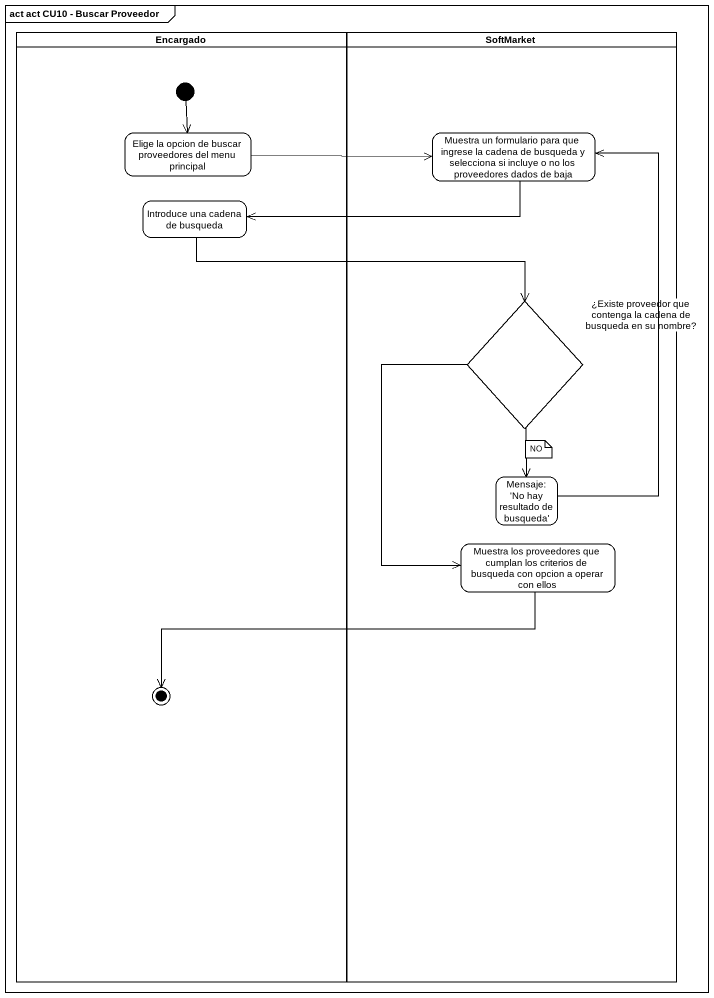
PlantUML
@startuml
mainframe act act CU10 - Buscar Proveedor
hide empty description
state Encargado <<partition>> {
  state "Elige la opcion de buscar proveedores del menu principal" as Elige_la_opcion_de_buscar
  state "Introduce una cadena de busqueda" as Introduce_una_cadena_de
  state final1 <<end>>
  [*] --> Elige_la_opcion_de_buscar
}
state SoftMarket <<partition>> {
  state "Muestra un formulario para que ingrese la cadena de busqueda y selecciona si incluye o no los proveedores dados de baja" as Muestra_un_formulario_para
  state "¿Existe proveedor que contenga la cadena de busqueda en su nombre?" as Existe_proveedor_que <<choice>>
  state "Mensaje: 'No hay resultado de busqueda'" as Mensaje_No_hay_resultado_de
  state "Muestra los proveedores que cumplan los criterios de busqueda con opcion a operar con ellos" as Muestra_los_proveedores_que
}
Elige_la_opcion_de_buscar -right-> Muestra_un_formulario_para
Muestra_un_formulario_para -left-> Introduce_una_cadena_de
Introduce_una_cadena_de -right-> Existe_proveedor_que
Existe_proveedor_que --> Mensaje_No_hay_resultado_de
Existe_proveedor_que --> Muestra_los_proveedores_que
Mensaje_No_hay_resultado_de -up-> Muestra_un_formulario_para
Muestra_los_proveedores_que -left-> final1
note as N1
  NO
end note
@enduml
